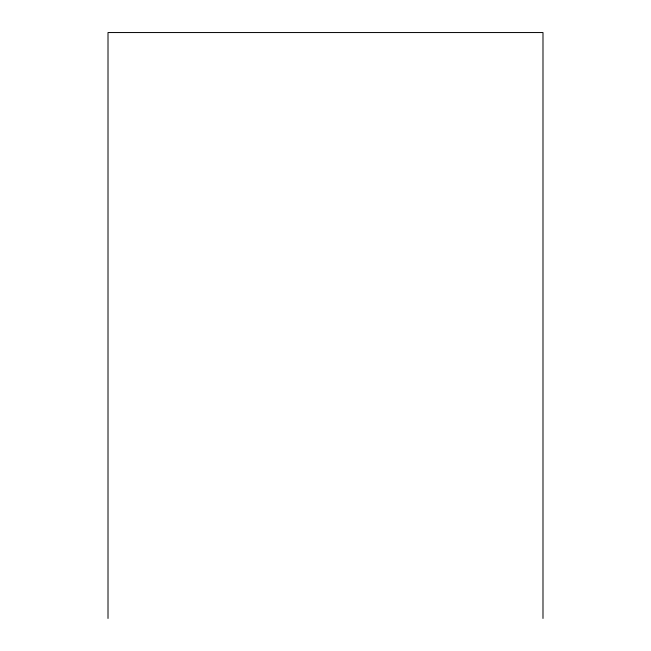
<?xml version="1.0" encoding="UTF-8"?>
<svg xmlns="http://www.w3.org/2000/svg" width="651" height="651" viewBox="0 0 651 651"><rect width="100%" height="100%" fill="white"/><g stroke="black" fill="none" stroke-linecap="round" stroke-linejoin="round"><path stroke-width="0.98" d="M542.991 618.45L542.991 32.55L108.009 32.55L108.009 618.45"/></g></svg>
